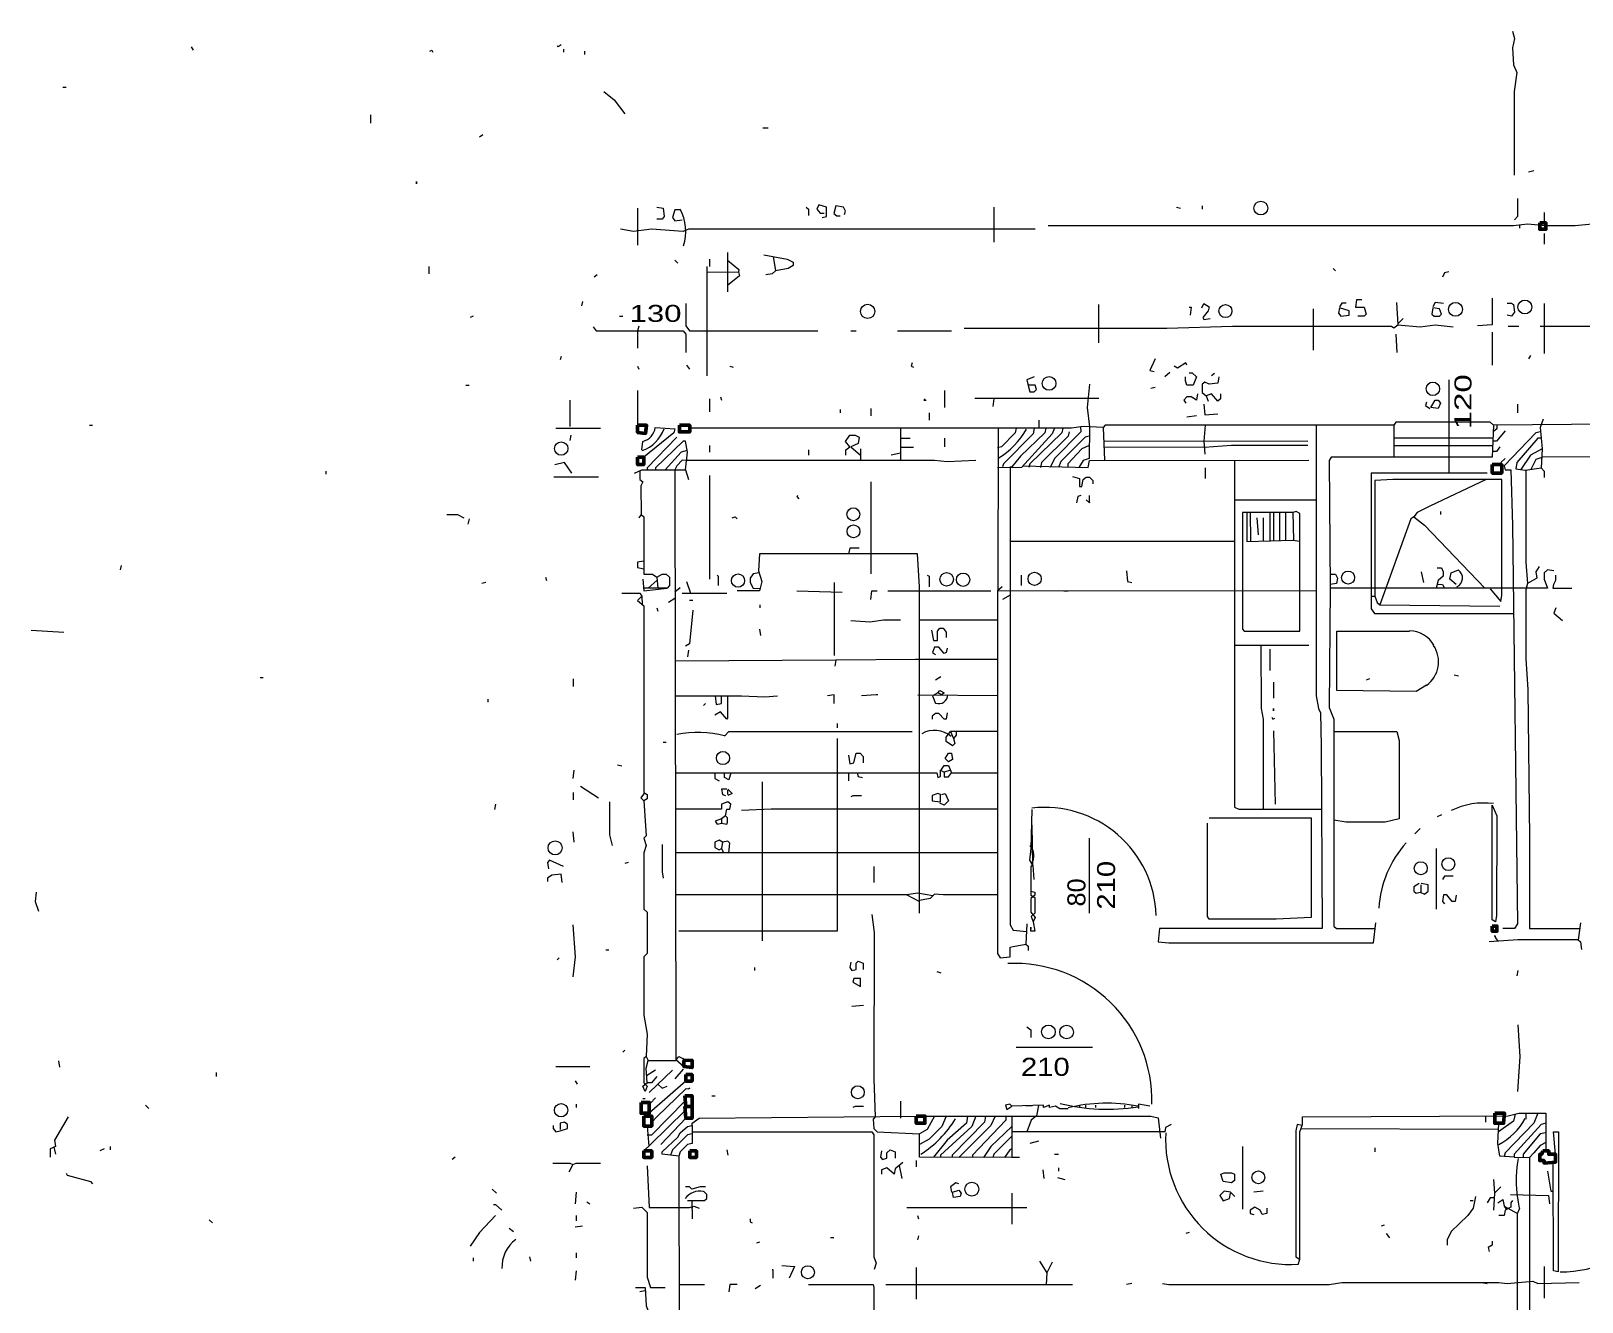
# Model space of a CAD drawing. Header units: metres. Extents: x 0.1 to 48.1, y 1.3 to 34.5.
# Drawn here: x 16.39 to 26.12, y 9.79 to 17.76 of the extents above; entities that cross this region are included whole.
import ezdxf

# ---------------------------------------------------------------- set-up
doc = ezdxf.new("R2010")
doc.units = ezdxf.units.M
doc.linetypes.add('DASHDOT', pattern=[1, 0.5, -0.25, 0, -0.25])
for name, color, linetype, lineweight in [('P2D_AXONES', 1, 'DASHDOT', 13), ('P2D_GRAMMES', 7, 'Continuous', 18), ('P2D_MIKRA', 8, 'Continuous', 13), ('P2D_TOIXOI', 7, 'Continuous', 50), ('P2D_TOXA', 7, 'Continuous', 18)]:
    doc.layers.add(name, color=color, linetype=linetype, lineweight=lineweight)
doc.layers.add('P2D_KEIMENA', color=7, linetype='Continuous')
doc.styles.add('ARIAL', font='arial.ttf')

msp = doc.modelspace()

# ---------------------------------------------------------------- linework, layer by layer
at = {"layer": 'P2D_AXONES'}
msp.add_line((24.184174, 13.374895), (24.194776, 12.916099), dxfattribs=at)
msp.add_lwpolyline([(22.453174, 13.595883), (21.693063, 13.600969), (21.599974, 13.594319)], dxfattribs=at)
at = {"layer": 'P2D_GRAMMES'}
for p, q in [((20.197248, 16.652958), (20.197248, 16.420236)), ((22.431126, 16.659607), (22.431126, 16.440183)), ((20.759919, 16.373691), (20.759919, 16.12767)), ((21.047107, 16.349691), (21.061387, 16.260654)), ((20.630729, 16.287251), (20.630729, 15.602382)), ((20.829542, 16.250497), (20.630729, 16.250278)), ((23.087278, 16.04788), (23.087278, 15.808508)), ((24.954819, 16.061178), (24.964476, 15.921545)), ((25.880564, 16.054529), (25.880564, 15.742016)), ((24.432223, 16.021283), (24.432223, 15.761963)), ((24.997723, 15.96144), (24.96405, 15.927704)), ((21.826047, 15.883773), (22.165157, 15.883773)), ((24.951178, 15.861702), (24.957827, 15.748665)), ((25.555081, 15.875), (25.555081, 15.668874)), ((25.855471, 15.913618), (26.54699, 15.913618)), ((25.284094, 15.575785), (25.284094, 14.99157)), ((20.197248, 15.509293), (20.197248, 15.291247)), ((23.089398, 15.459424), (22.31144, 15.459424)), ((22.431126, 15.459424), (22.424476, 15.409555)), ((19.685, 15.273657), (19.964267, 15.273657)), ((21.845995, 15.273657), (21.845995, 15.072111)), ((22.712055, 15.323115), (22.712055, 15.273657)), ((23.115995, 15.276571), (23.12522, 15.072111)), ((24.93788, 15.291247), (24.938738, 15.09216)), ((19.778089, 15.230026), (19.77144, 15.19678)), ((20.223586, 15.136937), (20.230236, 15.190131)), ((21.845995, 15.210202), (21.905838, 15.210202)), ((24.399293, 15.191033), (23.119874, 15.190608)), ((25.559705, 15.209806), (24.938229, 15.210175)), ((21.593472, 15.143586), (21.593472, 15.072111)), ((21.845995, 15.11699), (21.786152, 15.103691)), ((21.845995, 15.15359), (21.925785, 15.15359)), ((24.938426, 15.164548), (25.557914, 15.164247)), ((20.496204, 15.01231), (20.516152, 14.950759)), ((20.647877, 14.977356), (20.647877, 14.325733)), ((19.950969, 14.966648), (19.671702, 14.966648)), ((21.65893, 14.937461), (21.65893, 14.358979)), ((24.451985, 14.821574), (23.940376, 14.821574)), ((24.038621, 14.744534), (24.038858, 14.563787)), ((24.080131, 14.711387), (24.08678, 14.605)), ((24.119512, 14.711387), (24.119678, 14.566195)), ((24.161818, 14.744534), (24.161818, 14.563123)), ((24.184174, 14.744534), (24.184282, 14.568121)), ((24.221635, 14.744534), (24.22171, 14.569236)), ((24.259532, 14.744534), (24.259573, 14.570364)), ((24.306204, 14.744534), (24.309213, 14.571152)), ((23.940377, 14.563123), (22.53337, 14.563125)), ((20.318541, 14.319915), (20.263527, 14.270145)), ((20.316675, 14.339031), (20.323369, 14.270448)), ((20.502853, 14.312435), (20.52945, 14.238636)), ((21.428959, 14.305785), (21.428959, 13.84699)), ((20.223586, 14.219346), (20.225559, 14.168039)), ((20.431001, 14.20606), (20.389817, 14.17945)), ((20.462958, 14.272539), (20.430937, 14.245934)), ((20.476257, 14.238636), (20.755524, 14.238636)), ((21.194372, 14.252706), (21.480288, 14.245942)), ((21.766204, 14.252706), (22.411178, 14.252706)), ((22.533249, 14.225995), (22.484319, 14.199398)), ((24.796593, 14.219919), (24.82001, 14.219919)), ((25.77377, 14.29082), (25.770868, 14.278189)), ((24.85144, 14.166152), (25.602801, 14.156382)), ((16.393639, 14.006571), (16.599764, 13.993272)), ((21.964981, 14.071254), (22.453174, 14.071254)), ((23.940377, 13.912624), (24.405942, 13.912624)), ((21.440393, 13.817634), (21.433743, 13.780497)), ((24.161818, 13.886885), (24.161818, 13.753901)), ((24.184174, 13.680759), (24.184174, 13.581021)), ((20.97694, 13.055733), (20.97694, 12.058351)), ((21.518817, 13.112345), (21.518817, 13.062382)), ((22.158469, 13.127919), (22.118613, 13.115576)), ((20.748874, 12.842958), (20.722424, 12.82301)), ((20.722424, 12.82301), (20.722418, 12.796386)), ((20.728927, 12.676728), (20.722277, 12.636832)), ((23.028787, 12.703325), (23.028787, 12.23123)), ((25.202856, 12.636832), (25.202856, 12.257827)), ((21.88589, 12.347148), (21.964981, 12.304372)), ((26.108141, 12.171387), (26.094843, 12.065)), ((22.570759, 11.392953), (23.049503, 11.392953)), ((19.685, 11.271219), (19.897775, 11.271219)), ((20.310026, 11.247147), (20.253558, 11.213192)), ((20.237748, 11.165195), (20.251095, 11.163053)), ((20.500148, 11.179547), (20.26975, 10.977251)), ((20.230236, 11.070942), (20.243534, 11.070942)), ((21.845995, 11.054319), (21.845995, 10.946787)), ((22.630485, 11.023973), (22.670336, 11.025311)), ((22.967349, 11.027723), (22.967349, 11.014424)), ((23.005821, 11.027723), (23.005821, 11.014424)), ((23.06858, 11.027723), (23.06858, 11.014424)), ((23.248979, 11.027723), (23.248979, 11.014424)), ((23.296521, 11.027723), (23.296521, 11.014424)), ((20.257042, 10.897643), (20.266577, 10.771838)), ((25.512781, 10.960108), (25.512781, 10.921335)), ((25.766515, 10.977251), (25.766515, 10.941283)), ((24.356221, 10.882663), (25.594228, 10.878611)), ((16.536218, 10.764178), (16.546571, 10.721859)), ((20.456309, 10.70856), (20.459506, 7.411639)), ((22.590707, 10.700789), (22.544122, 10.700789)), ((23.988971, 10.768403), (23.988971, 10.376099)), ((19.791387, 10.655366), (19.764791, 10.608822)), ((21.837937, 10.65036), (21.852644, 10.568927)), ((21.94442, 10.681963), (21.94442, 10.642068)), ((25.60945, 10.515733), (25.569555, 10.475838)), ((20.536099, 10.429809), (20.538578, 10.316257)), ((22.544122, 10.475838), (22.544122, 10.28301)), ((20.541418, 10.393381), (20.537271, 10.376125)), ((21.88589, 10.387162), (22.637251, 10.387162)), ((25.629398, 10.396047), (25.64396, 10.373802)), ((22.717042, 10.050288), (22.763586, 9.977147)), ((22.796832, 10.043639), (22.763586, 9.977147)), ((24.33945, 10.03034), (24.348023, 10.063586)), ((25.880564, 10.017042), (25.880564, 9.817565)), ((21.94442, 10.010393), (21.94442, 9.810916)), ((22.763586, 9.977147), (22.758877, 9.903409)), ((20.24479, 9.864183), (20.210288, 9.857461)), ((20.45709, 9.903404), (20.61589, 9.903409)), ((21.752906, 9.903409), (22.923168, 9.903409))]:
    msp.add_line(p, q, dxfattribs=at)
for points in [[(25.682592, 17.763377), (25.69589, 17.716832), (25.682592, 17.65699), (25.689241, 17.550602), (25.709188, 17.504058), (25.692753, 17.384372), (25.692753, 16.859084)], [(19.984215, 17.384372), (20.050707, 17.331178), (20.117199, 17.244738)], [(20.462958, 16.641654), (20.429712, 16.641654), (20.416414, 16.593115), (20.429712, 16.573168), (20.476257, 16.579817)], [(26.267723, 16.546571), (26.181283, 16.55322), (26.074895, 16.540825), (25.892042, 16.540825), (25.775681, 16.55322), (25.689241, 16.540825), (22.770236, 16.540825)], [(22.690445, 16.520066), (20.516152, 16.520066), (20.482906, 16.506675), (20.283429, 16.519974), (20.170393, 16.506675), (20.090602, 16.519974)], [(20.988246, 16.360393), (21.134529, 16.333796), (21.172854, 16.313848), (21.172854, 16.293901), (21.141178, 16.273953), (21.061387, 16.260654), (21.04144, 16.240707), (21.001545, 16.234058)], [(20.759919, 16.327147), (20.830773, 16.267304), (20.828665, 16.254005), (20.835314, 16.227408), (20.759919, 16.167565)], [(20.500148, 16.054529), (20.500148, 15.914895), (20.522801, 15.883773), (21.327356, 15.883773)], [(23.734372, 16.027932), (23.74767, 16.054529), (23.780916, 16.034581), (23.774267, 16.007984), (23.741021, 15.968089), (23.74767, 15.954791), (23.787565, 15.96144)], [(25.555081, 16.087775), (25.555081, 15.921545), (25.463168, 15.914895)], [(19.917723, 15.908246), (19.93767, 15.883773), (20.482906, 15.883773), (20.500148, 15.861702), (20.500148, 15.748665)], [(20.203639, 15.913618), (20.19699, 15.883773), (20.197248, 15.775262)], [(22.244948, 15.899358), (23.514948, 15.899358), (23.927199, 15.913618), (24.924581, 15.913618), (24.93788, 15.901597), (24.964476, 15.921545), (25.10411, 15.908246), (25.197199, 15.921545), (25.310236, 15.908246)], [(23.840759, 15.595733), (23.83411, 15.555838), (23.780916, 15.549188), (23.754319, 15.562487), (23.736412, 15.549188), (23.736412, 15.495995), (23.760969, 15.476047), (23.774267, 15.442801)], [(23.029555, 15.549188), (23.016257, 15.402906), (23.029377, 15.28113), (23.028787, 15.083743), (22.98966, 15.070445), (22.963063, 15.027476)], [(23.851933, 15.489346), (23.851933, 15.456099), (23.83411, 15.442801), (23.794215, 15.489346), (23.760969, 15.476047)], [(20.310026, 15.276571), (20.429712, 15.269921), (20.423063, 15.243325), (20.235428, 15.09216)], [(26.886099, 15.108655), (26.870707, 15.236675), (26.852853, 15.296518), (26.786361, 15.303168), (25.562906, 15.291247), (25.542958, 15.311508), (24.951178, 15.311508), (24.93788, 15.291247), (23.129293, 15.291247), (23.115995, 15.276571), (22.98966, 15.28322), (22.916518, 15.273657), (20.523795, 15.273657)], [(22.570759, 15.273657), (22.56411, 15.243325), (22.47767, 15.156885), (22.453292, 15.15022)], [(22.810131, 15.273657), (22.796832, 15.236675), (22.604005, 15.027476), (22.453742, 15.02391)], [(22.457723, 15.273657), (22.456474, 14.255515), (24.451985, 14.252706)], [(22.683796, 15.273657), (22.677147, 15.236675), (22.490969, 15.050497), (22.484319, 15.03055)], [(22.756937, 15.273657), (22.750288, 15.243325), (22.597356, 15.097042), (22.544162, 15.03055), (22.531004, 15.029351)], [(22.863325, 15.273657), (22.856675, 15.243325), (22.657199, 15.050497), (22.65055, 15.027476)], [(22.974875, 15.281287), (22.976361, 15.249974), (22.810131, 15.083743), (22.783534, 15.027476)], [(24.451985, 15.291247), (24.451985, 13.594319), (24.465785, 13.514529), (24.478289, 13.487932), (24.483673, 13.281806), (24.489058, 12.136463), (23.468403, 12.136463), (23.461754, 12.051702), (23.528246, 12.045811), (24.811545, 12.045811), (24.824843, 12.171387)], [(23.754957, 15.291247), (23.747668, 15.190817), (23.754319, 15.11034)], [(25.562906, 15.291247), (25.555081, 15.09216), (24.545576, 15.09216), (24.532162, 15.070445), (24.538927, 14.270751), (24.532162, 13.521178), (24.562322, 13.448037), (24.562322, 12.15144), (24.578822, 12.136463), (24.821038, 12.135458)], [(25.584956, 15.291247), (25.584956, 15.269921), (25.561286, 15.250037)], [(25.875419, 15.329764), (25.855471, 15.276571), (25.86877, 15.143586), (25.86212, 15.023901), (25.880564, 15.003953), (25.880564, 14.964058)], [(20.44301, 15.216728), (20.257042, 15.023901), (20.257042, 15.01231)], [(20.496204, 15.01231), (20.509503, 15.123639), (20.496204, 15.191033), (20.482906, 15.191033), (20.30903, 15.023901), (20.30903, 15.01231)], [(21.503127, 15.103691), (21.503127, 15.136937), (21.526832, 15.156885), (21.500236, 15.190131), (21.526832, 15.229036), (21.560079, 15.229036), (21.586675, 15.216728), (21.580026, 15.176832), (21.533482, 15.156885), (21.593472, 15.103691)], [(22.90322, 15.249974), (22.896571, 15.223377), (22.73034, 15.057147), (22.723691, 15.027476)], [(23.029204, 15.223358), (23.002958, 15.216728), (22.850026, 15.063796), (22.836728, 15.027476)], [(25.636047, 15.256623), (25.582853, 15.191033), (25.558973, 15.191188)], [(25.858039, 15.250895), (25.828874, 15.243325), (25.629398, 15.037199), (25.636047, 15.01231), (25.672318, 15.01231), (25.682536, 14.664843), (25.713436, 12.164738), (25.69589, 12.136463), (25.622749, 12.136463)], [(25.862042, 15.21086), (25.842173, 15.210202), (25.709188, 15.057147), (25.702539, 15.017251), (25.762382, 15.010602), (25.86212, 15.023901)], [(20.507741, 15.132565), (20.469607, 15.123639), (20.369869, 15.01231)], [(23.029025, 15.163516), (22.98301, 15.143586), (22.894354, 15.050497), (22.894354, 15.027476)], [(24.399293, 15.164574), (23.92055, 15.164574), (23.750954, 15.151057), (23.12156, 15.153241)], [(25.602801, 15.156885), (25.582853, 15.126405), (25.556437, 15.126659)], [(25.86877, 15.143586), (25.795628, 15.103691), (25.73465, 15.013683)], [(25.865783, 15.08982), (25.828874, 15.077094), (25.796405, 15.013032)], [(26.753115, 15.15359), (26.719869, 15.15359), (26.71322, 15.11034), (26.62678, 15.09216), (25.865942, 15.092686)], [(19.784738, 14.990654), (19.738194, 15.057147), (19.678351, 15.043848), (19.678351, 15.043848)], [(20.177042, 14.990654), (20.223586, 15.01231), (20.496204, 15.01231)], [(20.209838, 15.005913), (20.210288, 14.950759), (20.230236, 14.937461), (20.216937, 14.910864), (20.218201, 14.731335), (20.235428, 14.718037), (20.235428, 14.357435), (20.290079, 14.357435), (20.316675, 14.339031)], [(20.503247, 15.071269), (20.476257, 15.072111), (20.44301, 15.037199), (20.429712, 15.01231), (20.435625, 11.313639), (20.487191, 11.270419)], [(20.503434, 15.072836), (22.05877, 15.072111), (22.13856, 15.063796), (22.318089, 15.072111)], [(22.533558, 15.029285), (22.533249, 14.26589), (22.533249, 12.158089), (22.550812, 12.124843), (22.63479, 12.117973)], [(22.613168, 15.037417), (23.022906, 15.027476), (23.029555, 15.070445), (24.405942, 15.072111)], [(23.940376, 15.071547), (23.940378, 12.896152), (23.967094, 12.884318), (24.485542, 12.884349)], [(25.52301, 14.99157), (24.796593, 14.99157), (24.796593, 14.139555), (24.818194, 14.111316), (25.688055, 14.111437)], [(25.766443, 15.011144), (25.766515, 14.43212), (25.775681, 14.299136), (25.766515, 14.259241), (25.766515, 13.827042), (25.77808, 13.634215), (25.789644, 12.703325), (25.789644, 12.136463), (26.103638, 12.135364)], [(22.923168, 14.970707), (22.967349, 14.957408), (22.967349, 14.907277), (22.98301, 14.907277), (22.98966, 14.950759), (23.009607, 14.966648), (23.029555, 14.966648), (23.050206, 14.94411), (23.050206, 14.924162), (23.050206, 14.924162)], [(25.542958, 14.26589), (25.60945, 14.186099), (25.614823, 14.225995), (25.614823, 14.952002), (24.93123, 14.952002), (24.82001, 14.94411), (24.82001, 14.219919)], [(25.516361, 14.952002), (25.163953, 14.784529), (25.084162, 14.744634), (25.064215, 14.718037)], [(20.218201, 14.731335), (20.203639, 14.711387), (20.203639, 14.711387)], [(24.016572, 14.744534), (24.016572, 14.563123), (24.306204, 14.571754), (24.348023, 14.565105)], [(25.064215, 14.718037), (25.044267, 14.704738), (24.85144, 14.166152)], [(25.064215, 14.718037), (25.130707, 14.664843), (25.509712, 14.270751)], [(21.586675, 14.519971), (21.526832, 14.519971), (21.520183, 14.485276)], [(20.235428, 14.43877), (20.197248, 14.43212), (20.197248, 14.398874), (20.235428, 14.392225)], [(21.964981, 12.23123), (21.964981, 14.279188), (21.952382, 14.485276), (20.961649, 14.485276), (20.955, 14.378927), (20.974948, 14.312435), (20.961649, 14.252706), (20.822016, 14.252706)], [(25.210497, 14.398391), (25.237094, 14.398391), (25.247543, 14.372277), (25.247543, 14.345681), (25.217147, 14.319084), (25.203848, 14.270751)], [(25.848822, 14.405524), (25.828874, 14.372277), (25.835524, 14.332382), (25.775681, 14.299136)], [(20.230236, 14.325733), (20.236885, 14.252706), (20.383168, 14.270751)], [(20.316675, 14.339031), (20.349921, 14.357435), (20.376518, 14.357435), (20.397745, 14.339031), (20.397745, 14.285838), (20.383168, 14.270751), (20.23531, 14.270002)], [(20.95866, 14.366726), (20.921754, 14.358979), (20.902471, 14.332382), (20.902471, 14.305785), (20.921754, 14.270751), (20.965163, 14.268488)], [(24.538193, 14.357429), (24.572173, 14.357435), (24.585471, 14.332382), (24.578822, 14.299136), (24.538743, 14.292485)], [(25.941911, 14.378927), (25.902016, 14.385576), (25.880564, 14.365628), (25.880564, 14.325733), (25.902016, 14.270751), (24.538927, 14.270751)], [(25.330183, 14.292487), (25.290288, 14.325733), (25.296937, 14.365628), (25.343482, 14.385576)], [(25.952246, 14.35233), (25.952246, 14.319084), (25.939688, 14.292487), (25.935262, 14.270751), (26.054948, 14.270751)], [(20.097251, 14.238636), (20.210288, 14.238636), (20.223586, 14.219346)], [(20.223586, 14.219346), (20.19699, 14.192749), (20.235428, 14.159503), (20.235428, 12.989241), (20.257042, 12.975942), (20.257042, 12.949346), (20.236885, 12.936047)], [(22.483203, 14.279188), (22.453174, 14.252592), (22.453174, 11.97856), (22.471021, 11.951963), (22.533249, 11.958613), (22.533249, 12.018455), (22.550812, 12.023691), (22.630602, 12.038403)], [(24.82001, 14.219919), (24.83493, 14.17945), (24.85144, 14.166152)], [(25.21044, 14.294709), (25.243743, 14.292863), (25.257042, 14.270751)], [(20.542749, 14.132906), (20.522801, 13.920131), (20.496204, 13.906832)], [(21.533482, 14.066414), (21.653168, 14.059764), (21.739607, 14.071254), (21.845995, 14.071254)], [(24.104603, 13.912624), (24.106728, 13.514529), (24.119512, 13.448037), (24.119512, 12.884327)], [(25.144005, 13.660812), (25.077513, 13.621425), (24.580953, 13.627565), (24.580953, 14.001225), (25.037618, 14.001225)], [(22.453174, 13.82249), (21.939084, 13.82249), (21.440393, 13.817634), (20.43163, 13.81277)], [(20.431976, 13.595876), (20.848613, 13.595883), (20.994895, 13.58767), (21.074686, 13.594319)], [(20.759919, 13.595883), (20.759919, 13.454686), (20.755524, 13.448037), (20.715628, 13.494581), (20.680807, 13.474634), (20.680807, 13.474634)], [(20.682382, 13.595882), (20.689031, 13.541126), (20.722424, 13.547775), (20.722424, 13.595883)], [(22.078717, 13.614267), (22.045471, 13.594319), (22.065419, 13.547775)], [(21.447129, 13.328351), (21.447129, 12.118731), (20.456309, 12.118731)], [(20.742225, 13.341649), (20.768822, 13.370364), (21.919136, 13.370364)], [(22.194752, 13.370364), (22.194752, 13.348298), (22.178455, 13.328351), (22.185105, 13.295105), (22.171806, 13.281806), (22.131911, 13.308403), (22.131911, 13.335), (22.158508, 13.370364)], [(22.453174, 13.370364), (22.158508, 13.370364), (22.178455, 13.328351)], [(24.562322, 13.370364), (24.957827, 13.370364), (24.971531, 13.315052), (24.971531, 12.82301), (24.884686, 12.801887), (24.638665, 12.801887), (24.562322, 12.816361)], [(20.43275, 13.112318), (22.072068, 13.112345), (22.078717, 13.08233), (22.09554, 13.088979), (22.09554, 13.128874), (22.118613, 13.115576)], [(22.097427, 13.127346), (22.118613, 13.158796), (22.145209, 13.158796), (22.165157, 13.112345), (22.453174, 13.112345)], [(20.680806, 13.112327), (20.680807, 13.075681), (20.708979, 13.062382)], [(20.78212, 13.11233), (20.768822, 13.069031), (20.741881, 13.08233), (20.741881, 13.112329)], [(21.573377, 13.112345), (21.580026, 13.088979), (21.606623, 13.08233)], [(22.118613, 13.115576), (22.118613, 13.086437), (22.145209, 13.086437), (22.165157, 13.112345)], [(19.837932, 13.029136), (19.950969, 12.955995), (19.950969, 12.955995)], [(20.239452, 12.986765), (20.216937, 12.955995), (20.236885, 12.936047), (20.250183, 12.716623), (20.236885, 12.703325), (20.250183, 12.65678), (20.235428, 12.610236), (20.235428, 12.257827), (20.257042, 12.23788), (20.257042, 11.97856), (20.235428, 11.958613), (20.235428, 11.592906), (20.257042, 11.47322), (20.250183, 11.333586), (20.235428, 11.320288), (20.235428, 11.167356), (20.256832, 11.147408), (20.243534, 11.114162), (20.230236, 11.147408), (20.256832, 11.167356), (20.250183, 11.260445), (20.263482, 11.308997)], [(20.019803, 12.929398), (20.019803, 12.723272), (20.037408, 12.65678)], [(20.722277, 12.796414), (20.755524, 12.789764), (20.759919, 12.803063), (20.759919, 12.82966), (20.748874, 12.842958), (20.755524, 12.884318), (20.775471, 12.884318), (20.78212, 12.916099), (20.762173, 12.929398), (20.722424, 12.916099), (20.722424, 12.884318), (20.433114, 12.884292)], [(22.453174, 12.884318), (21.034791, 12.884318), (20.848613, 12.876204)], [(22.683796, 12.444005), (22.677147, 12.530445), (22.657199, 12.563691), (22.663848, 12.636832), (22.670497, 12.882853)], [(20.722424, 12.82301), (20.682382, 12.809712), (20.695681, 12.789764), (20.722277, 12.796414)], [(22.667804, 12.783188), (22.672453, 12.538268), (22.661725, 12.523796), (22.661725, 12.344267), (22.686715, 12.330969), (22.686715, 12.23123), (22.663848, 12.211283), (22.677147, 12.178037)], [(23.780916, 12.830121), (24.420167, 12.830121), (24.420167, 12.204634), (24.199817, 12.19466), (23.780916, 12.19466), (23.769528, 12.211283), (23.769528, 12.796414)], [(20.35055, 12.663429), (20.35055, 12.49055), (20.356571, 12.450654)], [(20.768822, 12.610113), (20.775471, 12.670079), (20.762173, 12.683377), (20.728927, 12.676728), (20.708979, 12.690026), (20.680807, 12.676728), (20.680807, 12.643482), (20.708979, 12.630183), (20.722277, 12.636832), (20.735576, 12.610113)], [(22.453174, 12.610113), (21.433743, 12.610113), (20.433552, 12.610087)], [(16.426885, 12.364215), (16.420236, 12.304372), (16.440183, 12.244529)], [(22.048796, 12.340942), (21.952382, 12.357565), (21.88589, 12.347148), (20.433973, 12.347123)], [(22.453174, 12.347148), (22.111963, 12.347148), (22.05877, 12.350916), (22.032173, 12.324319), (21.964981, 12.311021)], [(22.661725, 12.370864), (22.686715, 12.364215), (22.686715, 12.344267), (22.661725, 12.324319), (22.661725, 12.23788), (22.690445, 12.204634), (22.677147, 12.178037), (22.686715, 12.118731), (22.661725, 12.118731), (22.661725, 12.144791), (22.661725, 12.131492)], [(19.791387, 12.158089), (19.804686, 11.958613), (19.791387, 11.832277)], [(21.666466, 12.224581), (21.679764, 12.111545), (21.67874, 11.193953), (21.686414, 10.954581), (21.673115, 10.941283), (21.67874, 10.88144), (21.699712, 10.860938), (21.964981, 10.848194)], [(22.637251, 12.164738), (22.630602, 12.038403), (22.645563, 12.025105), (22.645563, 11.998508)], [(26.094865, 12.065174), (25.715838, 12.065177), (25.536309, 12.051702)], [(25.571284, 12.084948), (25.571284, 12.091597), (25.576204, 12.078298), (25.590197, 12.055746)], [(26.094843, 12.065), (26.108141, 12.051702), (26.114791, 12.005157)], [(25.715838, 11.533063), (25.729136, 11.333586), (25.713436, 11.114162)], [(20.250183, 11.333586), (20.263482, 11.308997), (20.436361, 11.308997), (20.456309, 11.333586), (20.503242, 11.309525)], [(20.316675, 11.207251), (20.283429, 11.167356), (20.256832, 11.167356)], [(20.416414, 11.247147), (20.270131, 11.107634), (20.270131, 11.107634)], [(20.285387, 10.921335), (20.316675, 10.954581), (20.501301, 11.132613), (20.516152, 11.131002), (20.523795, 11.13411), (20.516152, 11.131002)], [(20.324655, 11.159635), (20.349921, 11.13411), (20.383168, 11.147408)], [(20.495127, 10.995579), (20.27678, 10.781702), (20.235428, 10.741728)], [(20.496055, 11.05562), (20.283429, 10.840506), (20.257042, 10.840506)], [(22.896571, 11.004672), (22.843377, 11.004672), (22.81678, 11.021073), (22.778614, 11.014424), (22.778614, 11.027723), (22.742139, 11.014424), (22.742139, 11.027723), (22.544162, 11.021073)], [(22.709982, 11.026642), (22.697094, 10.96123), (22.663848, 10.934634), (22.637251, 10.860938)], [(23.40856, 11.021073), (23.337319, 11.034372), (23.337319, 11.007775)], [(16.626361, 10.954581), (16.539921, 10.808298), (16.546571, 10.768403), (16.51399, 10.755105), (16.51399, 10.701911)], [(20.499529, 10.946787), (20.343272, 10.781702), (20.343272, 10.781702)], [(20.456309, 10.70856), (20.35055, 10.721859), (20.35055, 10.735157), (20.44966, 10.828246), (20.462958, 10.854843), (20.509503, 10.894738), (20.538578, 10.901387), (20.538578, 10.914686), (20.582644, 10.946787), (21.94442, 10.960108), (23.415209, 10.960108), (23.461754, 10.947932), (23.475052, 10.821597)], [(20.538578, 10.901387), (20.538578, 10.788351), (20.509503, 10.781702), (20.462958, 10.735157), (20.456309, 10.70856)], [(22.544122, 10.960108), (22.544122, 10.700789), (21.964981, 10.701911), (21.964981, 10.848194)], [(22.05877, 10.960108), (22.012225, 10.874791), (21.964981, 10.848194)], [(22.131911, 10.960108), (22.105314, 10.894738), (22.025524, 10.814948), (21.964981, 10.781702)], [(22.264895, 10.960108), (22.258246, 10.914686), (22.13856, 10.808298), (22.05212, 10.701742)], [(22.318089, 10.960108), (22.291492, 10.894738), (22.09554, 10.715209), (22.095539, 10.701658)], [(22.377932, 10.960108), (22.371283, 10.921335), (22.168215, 10.715209), (22.168214, 10.701517)], [(22.437775, 10.960108), (22.411178, 10.901387), (22.211702, 10.700789)], [(22.505006, 10.960108), (22.505006, 10.934634), (22.295808, 10.715209), (22.295808, 10.700789)], [(22.544122, 10.894738), (22.411178, 10.768403), (22.364632, 10.701136)], [(23.541545, 10.908037), (23.507467, 10.888089), (23.501649, 10.860938), (22.544122, 10.860938)], [(24.362941, 10.900015), (24.332801, 10.908037), (24.323629, 10.868141), (24.323629, 10.076885), (24.348023, 10.063586), (24.348023, 10.861492), (24.366047, 10.908037), (24.366047, 10.954581), (25.655995, 10.96123), (25.722487, 10.977251), (25.892042, 10.977251), (25.892042, 10.741728)], [(25.892042, 10.914686), (25.86212, 10.908037), (25.692753, 10.721859), (25.692753, 10.701911), (25.602801, 10.70856), (25.589503, 10.788351), (25.596152, 10.915346)], [(25.699986, 10.971829), (25.689241, 10.927984), (25.593836, 10.862019)], [(25.842173, 10.977251), (25.815576, 10.914686), (25.636047, 10.728508), (25.629253, 10.706605)], [(20.538578, 10.848194), (20.509503, 10.841545), (20.416414, 10.748455), (20.40312, 10.715248)], [(20.538578, 10.860938), (21.666466, 10.860938), (21.67874, 10.841545), (21.67874, 10.076885), (21.693063, 10.03699), (21.679764, 9.997094)], [(22.544122, 10.834895), (22.431126, 10.721859), (22.424475, 10.701021)], [(25.892042, 10.854843), (25.855471, 10.848194), (25.748902, 10.721859), (25.748902, 10.700789)], [(25.892042, 10.795), (25.855471, 10.775052), (25.815576, 10.728508), (25.789644, 10.700789)], [(25.952246, 10.720882), (25.939688, 10.860938), (25.971104, 10.860938), (25.968508, 9.983796), (25.939688, 9.990445), (25.938267, 10.670693)], [(22.544122, 10.755105), (22.530864, 10.748455), (22.497616, 10.700879)], [(25.692753, 10.701911), (25.789644, 10.700789), (25.789644, 7.450568)], [(19.665052, 10.664036), (19.77144, 10.664036), (19.791387, 10.655366), (19.811335, 10.664036), (19.964267, 10.664036)], [(20.257042, 10.648717), (20.270131, 10.387162), (20.522801, 10.387162), (20.549398, 10.396047), (20.582644, 10.382749)], [(21.859293, 10.668665), (21.812749, 10.62877), (21.806099, 10.595524), (21.759555, 10.635419), (21.725644, 10.62212), (21.725644, 10.595524)], [(25.902016, 10.615471), (25.921963, 10.489642), (25.938645, 10.489649)], [(20.622539, 10.516252), (20.589293, 10.516252), (20.536099, 10.502435), (20.522801, 10.516252), (20.496204, 10.516252)], [(25.562906, 10.562277), (25.569555, 10.475838), (25.562906, 10.36945)], [(20.509503, 10.429809), (20.61589, 10.429809), (20.630729, 10.442592), (20.630729, 10.469188), (20.609241, 10.489136)], [(25.449869, 10.45589), (25.436571, 10.382749), (25.403325, 10.336204), (25.296937, 10.236466), (25.273665, 10.183272), (25.273665, 10.150026)], [(25.567764, 10.447184), (25.542958, 10.447903), (25.52301, 10.415995)], [(25.589503, 10.415995), (25.622749, 10.435942), (25.629398, 10.396047), (25.713436, 10.349503)], [(25.682592, 10.429809), (25.672318, 10.415995), (25.672318, 10.389398), (25.636047, 10.36945), (25.629398, 10.336744), (25.596152, 10.336744)], [(25.669293, 10.467484), (25.908665, 10.462539), (25.915314, 10.409346)], [(19.305995, 10.336204), (19.206257, 10.229817), (19.146414, 10.143377)], [(20.170393, 10.382749), (20.223586, 10.389398), (20.257042, 10.356152), (20.257042, 9.95055), (20.27678, 9.885886), (20.369869, 9.885886)], [(25.727343, 7.450568), (25.720389, 8.481073), (25.713436, 9.325524), (25.713436, 10.349503), (25.729136, 10.382749)], [(23.488351, 9.910654), (23.528246, 9.904005), (24.532277, 9.903409), (24.612068, 9.91667), (25.596152, 9.917304), (25.649346, 9.910654), (25.808927, 9.923953), (25.842173, 9.910654), (26.101492, 9.91667)], [(20.183691, 9.885886), (20.243534, 9.885886), (20.250183, 9.771021), (20.263482, 9.737775), (20.250183, 9.664634), (20.263482, 9.631387), (20.257042, 9.511702), (20.257042, 7.42437)], [(21.267513, 9.903409), (21.673115, 9.903409), (21.67874, 9.884058), (21.67874, 9.564895), (21.693063, 9.338822), (21.694512, 9.132696), (21.694512, 7.337408), (21.679764, 7.143732), (21.694512, 7.084738)]]:
    msp.add_lwpolyline(points, dxfattribs=at)
for points in [[(23.988971, 14.744534), (23.988971, 14.01322), (24.00034, 14.001225), (24.348023, 14.001225), (24.348023, 14.737984), (24.326152, 14.751283), (24.306204, 14.744534)], [(22.078717, 13.614267), (22.092016, 13.627565), (22.118613, 13.614267), (22.105314, 13.600969)], [(25.555081, 12.90945), (25.584956, 12.842958), (25.582853, 12.217932), (25.576204, 12.178037), (25.555081, 12.191335)], [(22.544162, 11.021073), (22.530864, 11.034372), (22.504267, 11.027723), (22.510916, 11.001126)]]:
    msp.add_lwpolyline(points, close=True, dxfattribs=at)
at = {"layer": 'P2D_MIKRA'}
for p, q in [((17.39767, 17.663639), (17.410969, 17.643691)), ((19.731545, 17.65034), (19.731545, 17.630393)), ((19.864529, 17.637042), (19.864529, 17.617094)), ((16.593115, 17.410885), (16.613063, 17.410885)), ((18.522374, 17.238089), (18.522374, 17.184895)), ((20.981597, 17.156253), (21.014843, 17.156253)), ((19.226204, 17.111754), (19.206257, 17.098455)), ((25.815576, 16.885681), (25.78233, 16.879031)), ((23.574791, 16.659607), (23.601387, 16.652958)), ((23.736412, 16.666257), (23.736412, 16.646309)), ((25.727343, 16.546571), (25.727343, 16.526623)), ((25.880564, 16.626361), (25.880564, 16.566518)), ((25.880564, 16.493377), (25.880564, 16.426885)), ((18.887094, 16.287251), (18.887094, 16.240707)), ((20.429712, 16.327147), (20.44966, 16.307199)), ((20.647877, 16.333796), (20.647877, 16.287251)), ((24.558874, 16.273953), (24.572173, 16.260654)), ((19.944319, 16.234058), (19.924372, 16.220759)), ((19.85123, 16.067827), (19.844581, 16.04123)), ((19.166361, 15.974738), (19.146414, 15.968089)), ((20.083953, 15.974877), (20.103901, 15.974877)), ((21.533482, 15.883773), (21.566728, 15.883773)), ((25.655995, 15.913618), (25.722487, 15.913618)), ((19.718246, 15.722068), (19.711597, 15.70212)), ((20.19699, 15.662225), (20.203639, 15.642277)), ((20.502853, 15.668874), (20.522801, 15.642277)), ((20.775471, 15.662225), (20.795419, 15.655576)), ((25.795628, 15.728717), (25.78233, 15.70877)), ((23.534895, 15.62233), (23.501649, 15.595733)), ((23.814162, 15.615681), (23.794215, 15.602382)), ((19.119817, 15.542215), (19.139764, 15.542215)), ((20.715628, 15.469398), (20.722277, 15.44945)), ((22.121452, 15.509293), (22.121452, 15.402906)), ((23.441806, 15.529241), (23.415209, 15.522592)), ((19.772114, 15.44945), (19.772114, 15.28322)), ((20.647877, 15.456099), (20.647877, 15.376309)), ((21.46699, 15.389607), (21.46699, 15.36966)), ((21.65893, 15.396257), (21.65893, 15.349712)), ((22.02457, 15.36966), (22.02457, 15.323115)), ((25.713436, 15.422853), (25.713436, 15.36966)), ((16.759346, 15.291247), (16.779293, 15.291247)), ((23.701126, 15.349712), (23.641283, 15.343063)), ((22.121452, 15.210079), (22.121452, 15.156885)), ((20.647877, 15.163534), (20.647877, 15.123639)), ((21.269048, 15.136937), (21.269048, 15.103691)), ((25.636047, 15.083743), (25.60945, 15.057147)), ((18.24212, 15.003953), (18.24212, 14.984005)), ((23.754957, 15.023901), (23.754957, 14.957408)), ((19.139764, 14.704738), (19.133115, 14.671492)), ((25.230445, 14.751283), (25.230445, 14.731335)), ((16.958822, 14.412173), (16.952173, 14.385576)), ((19.246152, 14.305785), (19.219555, 14.299136)), ((19.618508, 14.339031), (19.625157, 14.319084)), ((22.600941, 14.35233), (22.600941, 14.285838)), ((25.110759, 14.372277), (25.124058, 14.305785)), ((22.869974, 14.252706), (22.896571, 14.252706)), ((20.316675, 14.146204), (20.323325, 14.126257)), ((20.522801, 14.195711), (20.542749, 14.195711)), ((20.963123, 14.166152), (20.963123, 14.146204)), ((20.961649, 14.01322), (20.968298, 13.973325)), ((20.516152, 13.880236), (20.509503, 13.84034)), ((22.098665, 13.714005), (22.065419, 13.694058)), ((25.316885, 13.727304), (25.343482, 13.720654)), ((17.829869, 13.710681), (17.849817, 13.710681)), ((19.793468, 13.700707), (19.793468, 13.654162)), ((24.784948, 13.700707), (24.765, 13.694058)), ((19.258438, 13.574372), (19.258438, 13.554424)), ((20.622539, 13.547775), (20.609241, 13.534476)), ((21.447129, 13.42144), (21.447129, 13.394843)), ((20.356571, 13.303416), (20.376518, 13.303416)), ((19.798037, 13.128874), (19.791387, 13.075681)), ((20.070654, 13.16212), (20.097251, 13.155471)), ((19.793468, 12.989241), (19.793468, 12.942696)), ((20.759919, 13.002539), (20.759919, 12.975942)), ((19.305995, 12.916099), (19.299346, 12.882853)), ((25.237094, 12.849607), (25.210497, 12.836309)), ((19.791387, 12.74322), (19.798037, 12.676728)), ((25.10411, 12.763168), (25.070864, 12.729921)), ((20.137147, 12.550393), (20.117199, 12.543743)), ((21.67874, 12.523796), (21.67874, 12.424058)), ((25.10688, 12.410759), (25.10688, 12.364215)), ((19.997513, 12.001441), (20.017461, 12.001441)), ((19.704948, 11.951963), (19.691649, 11.938665)), ((20.928864, 11.89212), (20.928864, 11.872173)), ((22.072068, 11.865524), (22.098665, 11.858874)), ((25.715838, 11.872173), (25.709188, 11.838927)), ((21.613272, 11.652749), (21.540131, 11.646099)), ((16.566518, 11.30699), (16.573168, 11.267094)), ((20.117199, 11.373482), (20.103901, 11.360183)), ((17.553671, 11.233848), (17.553671, 11.207251)), ((20.482906, 11.253796), (20.429712, 11.193953)), ((19.804686, 11.180654), (19.817984, 11.160707)), ((20.662435, 11.08773), (20.682382, 11.08773)), ((17.111754, 11.027723), (17.131702, 11.007775)), ((19.811917, 11.034372), (19.811917, 11.014424)), ((20.310026, 11.074267), (20.27678, 11.041021)), ((22.710393, 10.801649), (22.657199, 10.788351)), ((16.852435, 10.755105), (16.825838, 10.741806)), ((16.890113, 10.768403), (16.890113, 10.748455)), ((19.053325, 10.701911), (19.033377, 10.688613)), ((20.755524, 10.748455), (20.762173, 10.715209)), ((22.810131, 10.720882), (22.836728, 10.720882)), ((24.82001, 10.761754), (24.82001, 10.735157)), ((22.73699, 10.62212), (22.743639, 10.568927)), ((22.836728, 10.635419), (22.836728, 10.615471)), ((19.286047, 10.502435), (19.312644, 10.475838)), ((22.830079, 10.575576), (22.876623, 10.562277)), ((19.811335, 10.482487), (19.804686, 10.409346)), ((19.877827, 10.422644), (19.897775, 10.409346)), ((24.120026, 10.489136), (24.060183, 10.482487)), ((25.416623, 10.429809), (25.436571, 10.429809)), ((17.510707, 10.309607), (17.530654, 10.28966)), ((19.811917, 10.336204), (19.811917, 10.302958)), ((21.952382, 10.336204), (21.959031, 10.316257)), ((19.392435, 10.256414), (19.419031, 10.236466)), ((19.85123, 10.269712), (19.804686, 10.263063)), ((23.654581, 10.229817), (23.634634, 10.223168)), ((24.878037, 10.276361), (24.858089, 10.269712)), ((24.891335, 10.223168), (24.911283, 10.196571)), ((20.961649, 10.169974), (20.941702, 10.163325)), ((21.407147, 10.1994), (21.427094, 10.1994)), ((21.959031, 10.209869), (21.952382, 10.183272)), ((19.166361, 10.070236), (19.166361, 10.050288)), ((19.51877, 10.076885), (19.525419, 10.050288)), ((19.811917, 10.103482), (19.811917, 10.070236)), ((19.811335, 9.990445), (19.804686, 9.930602)), ((20.968298, 9.897356), (20.935052, 9.877408)), ((23.295524, 9.910654), (23.262277, 9.904005)), ((25.489764, 9.917304), (25.52301, 9.910654))]:
    msp.add_line(p, q, dxfattribs=at)
for points in [[(18.893743, 17.637042), (18.907042, 17.643691), (18.913691, 17.630393)], [(19.718246, 17.676937), (19.698298, 17.663639), (19.691649, 17.670288)], [(18.810752, 16.819188), (18.810752, 16.80589), (18.810752, 16.819188)], [(20.316675, 16.659607), (20.356571, 16.652958), (20.36322, 16.599764), (20.349921, 16.582785), (20.316675, 16.582785)], [(21.254215, 16.659607), (21.269048, 16.646309), (21.269048, 16.606414)], [(21.353953, 16.593115), (21.382128, 16.599764), (21.382128, 16.659607), (21.334005, 16.672906), (21.320707, 16.646309), (21.340654, 16.622175), (21.367251, 16.622175)], [(21.493586, 16.613063), (21.500236, 16.63301), (21.486937, 16.659607), (21.440393, 16.666257), (21.427094, 16.619712), (21.447042, 16.604623), (21.46699, 16.604623)], [(25.713436, 16.712801), (25.713436, 16.599764), (25.69589, 16.579817)], [(25.283639, 16.254005), (25.257042, 16.247356), (25.243743, 16.220759)], [(24.638665, 16.05745), (24.612068, 16.05745), (24.59877, 16.034581)], [(24.738403, 16.07765), (24.705157, 16.07765), (24.698508, 16.032194), (24.751702, 16.032194), (24.765, 15.988037), (24.751702, 15.974877), (24.711806, 15.974877)], [(25.250393, 16.054529), (25.197199, 16.061178), (25.183901, 16.034581)], [(25.649346, 16.05745), (25.675942, 16.05745), (25.689241, 16.04788), (25.69589, 16.001335), (25.675942, 15.974738), (25.649346, 15.981387)], [(23.654581, 16.032194), (23.66788, 16.032194), (23.66123, 15.981387)], [(21.919136, 15.682173), (21.912487, 15.662225), (21.925785, 15.655576)], [(23.441806, 15.70877), (23.40856, 15.635628), (23.435157, 15.628979)], [(23.641283, 15.668874), (23.634634, 15.682173), (23.58144, 15.648927), (23.561492, 15.662225)], [(22.683796, 15.595733), (22.637251, 15.575785), (22.643901, 15.549188), (22.657199, 15.501647), (22.683796, 15.501647), (22.697094, 15.515942), (22.690445, 15.542215), (22.65055, 15.542215)], [(23.654581, 15.620274), (23.674529, 15.620274), (23.701126, 15.595733), (23.681178, 15.542215), (23.641283, 15.542215), (23.632028, 15.569136), (23.632028, 15.595733)], [(23.707775, 15.489346), (23.701126, 15.44945), (23.66788, 15.469398), (23.641283, 15.469398), (23.621335, 15.44945), (23.634634, 15.429503)], [(21.998927, 15.456099), (21.992277, 15.44945), (22.005576, 15.44945)], [(23.74767, 15.422853), (23.754319, 15.356361), (23.83411, 15.36301)], [(25.144005, 15.436152), (25.137356, 15.416204), (25.163953, 15.396257)], [(21.201021, 14.851021), (21.194372, 14.844372), (21.20767, 14.831073)], [(22.976361, 14.851021), (22.956414, 14.844372), (22.949764, 14.804476)], [(23.028787, 14.851021), (23.028787, 14.811126), (23.029555, 14.804476), (23.009607, 14.824424)], [(19.000131, 14.731335), (19.066623, 14.731335), (19.106518, 14.711387)], [(20.78877, 14.711387), (20.808717, 14.718037), (20.822016, 14.704738)], [(20.695681, 14.35233), (20.70294, 14.345681), (20.70294, 14.285838)], [(22.012225, 14.35233), (22.02457, 14.345681), (22.02457, 14.279188)], [(23.262277, 14.378927), (23.268927, 14.312435), (23.295524, 14.305785)], [(21.659817, 14.199398), (21.666466, 14.252706), (21.699712, 14.252706)], [(25.955209, 14.146204), (25.941911, 14.112958), (25.995105, 14.066414)], [(22.038822, 14.006571), (22.05212, 13.942073), (22.077653, 13.942073), (22.077653, 13.999921), (22.092016, 14.01975), (22.111963, 14.01975), (22.131911, 13.993272), (22.131911, 13.960026)], [(22.13856, 13.893534), (22.131911, 13.866937), (22.118613, 13.860288), (22.085366, 13.899444), (22.05877, 13.899444), (22.045471, 13.866937), (22.065419, 13.853639)], [(21.428959, 13.547775), (21.428959, 13.600969), (21.387199, 13.594319)], [(22.13856, 13.487932), (22.131911, 13.448037), (22.118613, 13.448037), (22.085366, 13.48316), (22.065419, 13.48316), (22.043707, 13.467984), (22.043707, 13.448037)], [(24.17322, 13.461335), (24.179869, 13.448037), (24.193168, 13.454686)], [(24.184174, 13.514529), (24.184174, 13.50123), (24.184174, 13.514529)], [(21.520183, 13.221963), (21.526832, 13.16877), (21.553429, 13.175419), (21.566728, 13.235539), (21.593325, 13.235539), (21.610229, 13.215314), (21.610229, 13.175419)], [(20.755524, 13.009188), (20.722277, 13.009188), (20.728927, 12.975942), (20.748874, 12.969293)], [(20.762173, 13.009188), (20.78877, 12.982592), (20.762173, 12.969293)], [(21.599974, 12.967924), (21.54678, 12.967924), (21.533482, 12.962644)], [(22.105314, 12.975942), (22.125262, 12.982592), (22.145209, 12.936047), (22.118613, 12.90945), (22.092016, 12.922749)], [(19.731545, 12.523796), (19.645105, 12.563691), (19.631806, 12.550393), (19.638455, 12.510497)], [(19.724895, 12.424058), (19.718246, 12.477251), (19.658403, 12.470602), (19.632008, 12.450654), (19.632008, 12.430707)], [(25.310236, 12.465126), (25.257042, 12.465126), (25.243743, 12.444005)], [(25.097461, 12.417408), (25.064215, 12.397461), (25.064215, 12.370864), (25.077513, 12.357565), (25.10411, 12.364215), (25.130707, 12.350916), (25.153504, 12.370864), (25.153504, 12.410759), (25.110759, 12.417408)], [(25.330183, 12.344267), (25.323534, 12.30487), (25.303586, 12.30487), (25.27034, 12.347148), (25.250393, 12.347148), (25.243743, 12.304372), (25.257042, 12.291073)], [(21.533482, 11.925366), (21.526832, 11.89212), (21.540131, 11.872173), (21.566728, 11.878822), (21.566728, 11.918717), (21.580026, 11.932016), (21.610229, 11.918717), (21.610229, 11.878822)], [(22.637251, 11.519764), (22.661725, 11.499817), (22.661725, 11.453272)], [(21.613272, 11.020496), (21.560079, 11.020496), (21.54678, 11.014424)], [(19.666751, 10.901387), (19.666751, 10.88144), (19.685, 10.861492), (19.711597, 10.868141), (19.757987, 10.88144), (19.757987, 10.908037), (19.738194, 10.921335), (19.711597, 10.914686), (19.711597, 10.874791)], [(21.726309, 10.741806), (21.71966, 10.701911), (21.732958, 10.688613), (21.760294, 10.695262), (21.760294, 10.728508), (21.779503, 10.748455), (21.812749, 10.735157), (21.812749, 10.695262)], [(16.613063, 10.602173), (16.619712, 10.588874), (16.765995, 10.548979), (16.779293, 10.535681)], [(22.211702, 10.535681), (22.191754, 10.54233), (22.158508, 10.515733), (22.165157, 10.482487)], [(19.292696, 10.406115), (19.305995, 10.406115), (19.34589, 10.36945)], [(23.940497, 10.45589), (23.913901, 10.482487), (23.874005, 10.489136), (23.847408, 10.462539), (23.867356, 10.429293), (23.907251, 10.442592), (23.913901, 10.475838)], [(20.902471, 10.316257), (20.902471, 10.296309), (20.915105, 10.28966)], [(24.142121, 10.382749), (24.142121, 10.349503), (24.113377, 10.342853), (24.100079, 10.36945), (24.066832, 10.389398), (24.038621, 10.36945), (24.038621, 10.349503), (24.060183, 10.342853)], [(25.555081, 10.176623), (25.555081, 10.150026), (25.52966, 10.136728), (25.536309, 10.110131)], [(21.101283, 10.023691), (21.181073, 10.017042), (21.147827, 9.943901)], [(21.04144, 9.998679), (21.044217, 9.998679), (21.044217, 9.943901)], [(20.822016, 9.903409), (20.775471, 9.903409), (20.768822, 9.857461)]]:
    msp.add_lwpolyline(points, dxfattribs=at)
for points in [[(24.59877, 16.027932), (24.59212, 15.994686), (24.605419, 15.974738), (24.658129, 15.981387), (24.658129, 16.007984)], [(25.183901, 16.027932), (25.177251, 15.988037), (25.19055, 15.974877), (25.223796, 15.974877), (25.237094, 15.988037), (25.223796, 16.021283)], [(25.170602, 15.402906), (25.197199, 15.44945), (25.217147, 15.44945), (25.230445, 15.429503), (25.217147, 15.396257)], [(22.145209, 13.235539), (22.165157, 13.235539), (22.171806, 13.195366), (22.145209, 13.182068), (22.125262, 13.202016)], [(22.09554, 12.929398), (22.09554, 12.975942), (22.078717, 12.982592), (22.043707, 12.969293), (22.043707, 12.936047)], [(21.593472, 11.822102), (21.553429, 11.822102), (21.54678, 11.799031), (21.593472, 11.772435)], [(23.874005, 10.603205), (23.92055, 10.603205), (23.940378, 10.595524), (23.940378, 10.555628), (23.92055, 10.54233), (23.867356, 10.548979), (23.854058, 10.595524)], [(22.171806, 10.482487), (22.211702, 10.495785), (22.225, 10.475838), (22.218351, 10.45589), (22.178455, 10.449241)]]:
    msp.add_lwpolyline(points, close=True, dxfattribs=at)
at = {"layer": 'P2D_TOIXOI'}
for points in [[(25.85291, 16.560121), (25.85291, 16.520066), (25.892042, 16.520066), (25.892042, 16.560121)], [(20.197248, 15.291247), (20.197248, 15.246649), (20.246859, 15.24), (20.253508, 15.291247)], [(20.459506, 15.291247), (20.459506, 15.249402), (20.523795, 15.249402), (20.523795, 15.291247)], [(20.197248, 15.09216), (20.197248, 15.044729), (20.235428, 15.044729), (20.235428, 15.09216)], [(25.555081, 15.044729), (25.555081, 14.99157), (25.614823, 14.99157), (25.614823, 15.044729)], [(25.555081, 12.151541), (25.555081, 12.118731), (25.584956, 12.118731), (25.584956, 12.151541)], [(20.479581, 11.308997), (20.487191, 11.308997), (20.487191, 11.270419), (20.538578, 11.26377), (20.538578, 11.310314)], [(20.500148, 11.219818), (20.500148, 11.179547), (20.538578, 11.179547), (20.538578, 11.219818)], [(20.49288, 11.08773), (20.499529, 11.020496), (20.538578, 11.020496), (20.538578, 11.08773)], [(20.218201, 11.045207), (20.218201, 10.977251), (20.26975, 10.977251), (20.26975, 11.045207)], [(20.49288, 11.020496), (20.499529, 10.946787), (20.538578, 10.946787), (20.538578, 11.020496)], [(20.235428, 10.960108), (20.235428, 10.897643), (20.285387, 10.897643), (20.285387, 10.960108)], [(21.94442, 10.960108), (21.94442, 10.915346), (21.997949, 10.915346), (21.997949, 10.960108)], [(25.571284, 10.977251), (25.571284, 10.915346), (25.626073, 10.915346), (25.632723, 10.977251)], [(20.235428, 10.741728), (20.235428, 10.700789), (20.285387, 10.700789), (20.285387, 10.741728)], [(20.523795, 10.741728), (20.523795, 10.700789), (20.565712, 10.700789), (20.565712, 10.741728)], [(25.872094, 10.741728), (25.865445, 10.720882), (25.85291, 10.720882), (25.85291, 10.681292), (25.880564, 10.681292), (25.880564, 10.66534), (25.952246, 10.67199), (25.952246, 10.720882), (25.909937, 10.720882), (25.909937, 10.741728)]]:
    msp.add_lwpolyline(points, close=True, dxfattribs=at)
at = {"layer": 'P2D_TOXA'}
for centre, radius in [((24.104379, 16.653411), 0.043216), ((21.639285, 16.005216), 0.044641), ((23.882566, 16.007248), 0.040754), ((25.325207, 16.018279), 0.043539), ((25.76021, 16.032892), 0.043395), ((22.776604, 15.553857), 0.042952), ((25.183276, 15.520006), 0.042151), ((19.718181, 15.145315), 0.04208), ((21.549703, 14.733346), 0.04051), ((21.55046, 14.626107), 0.04048), ((20.826646, 14.317569), 0.041498), ((22.134633, 14.325262), 0.041963), ((22.238063, 14.323007), 0.041957), ((22.686363, 14.328389), 0.041313), ((24.651606, 14.336474), 0.041083), ((20.732076, 13.204932), 0.041406), ((19.679699, 12.641557), 0.044355), ((25.107313, 12.514001), 0.041107), ((25.280383, 12.539671), 0.040321), ((22.772892, 11.487894), 0.042637), ((22.886464, 11.486872), 0.042777), ((21.577662, 11.109448), 0.040406), ((19.716956, 10.996838), 0.041849), ((24.088902, 10.575464), 0.040384), ((22.292571, 10.501637), 0.043573), ((21.265039, 9.980892), 0.041083)]:
    msp.add_circle(centre, radius, dxfattribs=at)
for centre, radius, start, end in [((20.197188, 16.50676), 0.301224, 342.692848, 27.702752), ((20.157381, 15.33958), 0.217185, 288.092638, 341.303574), ((20.203016, 15.291903), 0.105539, 284.973597, 351.846071), ((22.212282, 15.49893), 0.48136, 300.58975, 331.301582), ((25.308957, 14.33386), 0.060311, 294.445511, 56.273502), ((25.036632, 13.828382), 0.173847, 28.93787, 89.68305), ((25.034287, 13.808624), 0.184414, 306.58573, 33.862896), ((22.085623, 13.60376), 0.057508, 250.156214, 357.318303), ((20.576812, 12.743619), 0.622406, 74.538704, 102.34562), ((22.058177, 13.212455), 0.165813, 50.373312, 118.856471), ((22.749011, 12.195555), 0.699799, 1.832368, 96.516971), ((25.503416, 12.452417), 0.470542, 82.688971, 115.976367), ((22.589344, 12.593271), 0.093039, 325.307503, 43.105178), ((25.515986, 12.223496), 0.672643, 138.090412, 176.506068), ((22.561717, 11.056496), 0.860425, 358.526601, 92.931394), ((23.137852, 12.168593), 1.166293, 255.527048, 279.658988), ((23.13908, 10.031914), 1.008713, 78.918442, 103.955743), ((21.612394, 11.291563), 0.674494, 302.284469, 328.84289), ((25.40979, 11.136048), 0.400584, 297.741244, 331.535354), ((24.292741, 10.814695), 0.785375, 177.070156, 273.408005), ((25.972154, 10.806274), 0.823978, 270.672346, 359.677172), ((26.460344, 10.554705), 0.755248, 169.308843, 193.233636), ((20.586977, 10.375593), 0.11361, 78.905939, 143.569014), ((19.564413, 10.011417), 0.218412, 126.843476, 182.011091)]:
    msp.add_arc(centre, radius, start, end, dxfattribs=at)

# ---------------------------------------------------------------- texts
at = {"layer": 'P2D_KEIMENA', "attachment_point": 7, "style": 'ARIAL'}
for s, insert, char_height in [('\\W1.31;130', (20.14712, 15.938168), 0.106387), ('\\W1.16;210', (22.600681, 11.210576), 0.113037)]:
    msp.add_mtext(s, dxfattribs=dict(at, insert=insert, char_height=char_height))
at = {"layer": 'P2D_KEIMENA', "attachment_point": 7, "rotation": 90, "style": 'ARIAL'}
for s, insert, char_height in [('\\W1.39;120', (25.426597, 15.266597), 0.106387), ('\\W1.16;210', (23.192461, 12.254503), 0.113037), ('80', (23.006283, 12.27445), 0.113037)]:
    msp.add_mtext(s, dxfattribs=dict(at, insert=insert, char_height=char_height))

doc.saveas('drawing.dxf')
